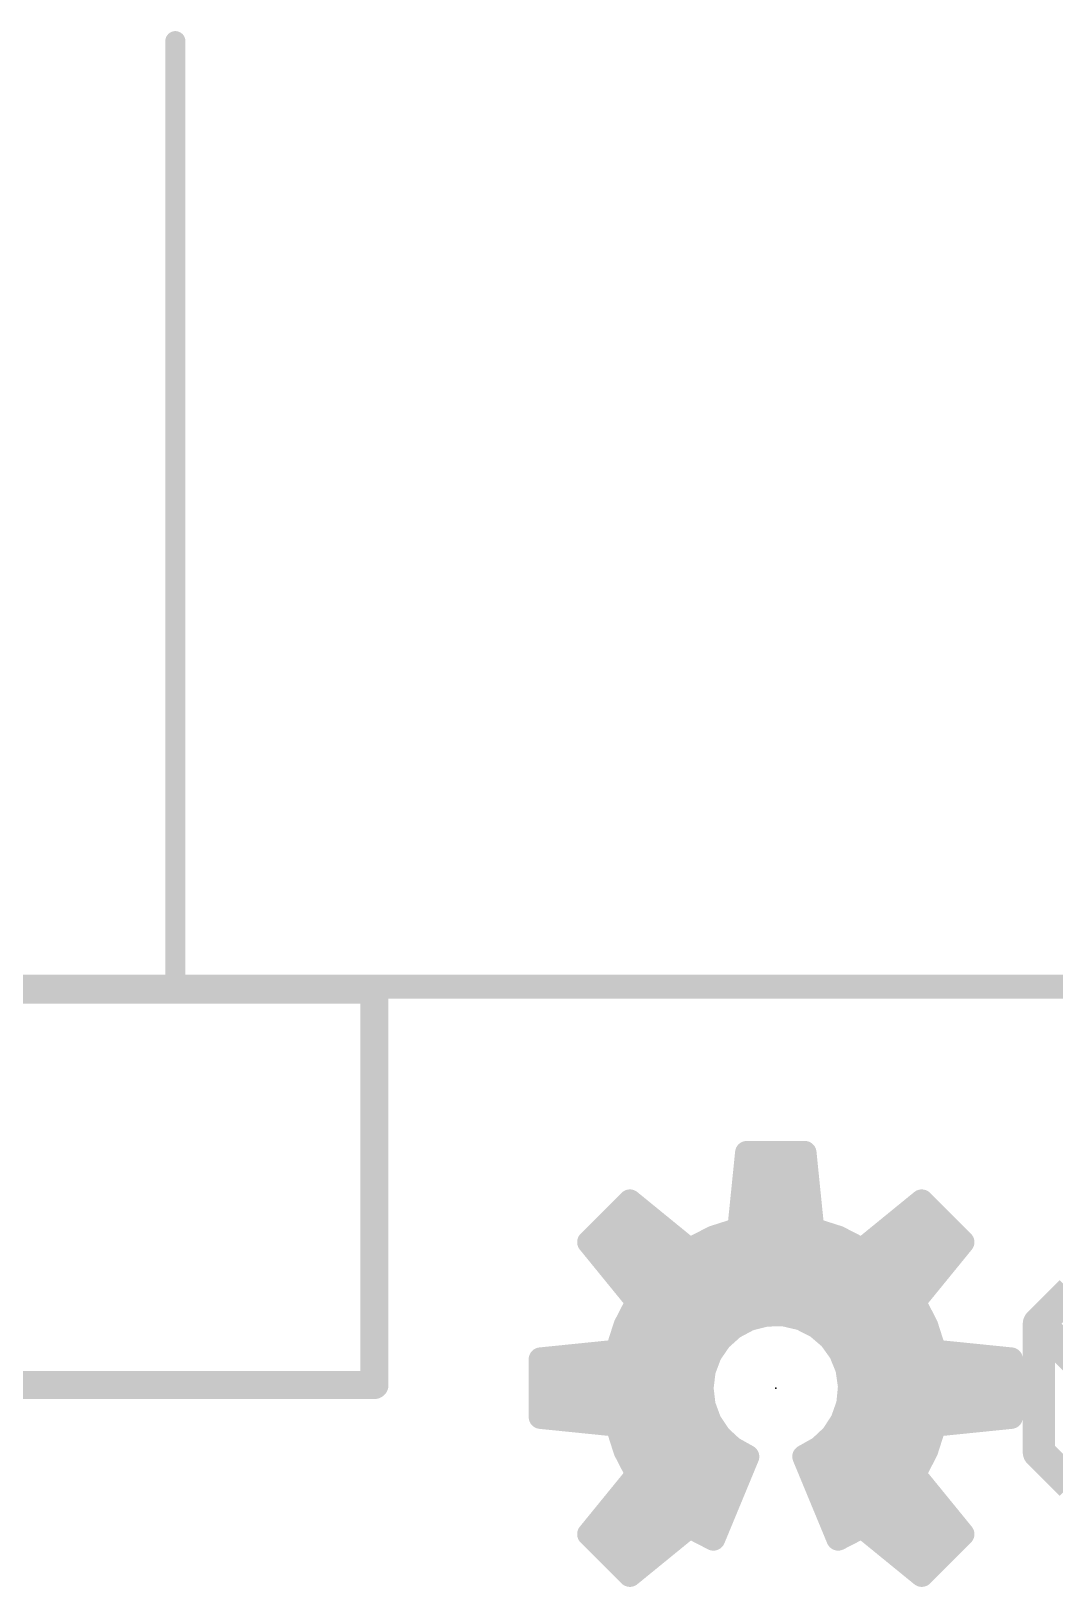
# Model space of a CAD drawing. Extents: x -77 to 25, y 0 to 24.
# Drawn here: x 14.34 to 20.82, y 13.98 to 23.82 of the extents above; entities that cross this region are included whole.
import ezdxf

# ---------------------------------------------------------------- set-up
doc = ezdxf.new("R2010")
doc.units = 0
for name, color, linetype in [('16', 132, 'CONTINUOUS'), ('20', 53, 'CONTINUOUS'), ('21', 53, 'CONTINUOUS'), ('23', 53, 'CONTINUOUS'), ('51', 53, 'CONTINUOUS')]:
    doc.layers.add(name, color=color, linetype=linetype)

msp = doc.modelspace()

# ---------------------------------------------------------------- linework, layer by layer
at = {"layer": '16', "const_width": 0.2032}
for points in [[(20.918, 15.8506), (20.7146, 15.6473)], [(20.7146, 15.6473), (20.7146, 14.8338)], [(21.5281, 14.8338), (20.7146, 15.6473)], [(20.7146, 14.8338), (20.918, 14.6304)]]:
    msp.add_lwpolyline(points, dxfattribs=at)
at = {"layer": '16', "const_width": 0.1016}
for points in [[(20.7654, 15.6473, 1), (20.6638, 15.6473)], [(20.7506, 15.6832, 1), (20.6787, 15.6113)], [(20.6787, 15.6832, 1), (20.7506, 15.6113)], [(20.7506, 14.8697, 1), (20.6787, 14.7979)], [(20.6638, 14.8338, 1), (20.7654, 14.8338)]]:
    msp.add_lwpolyline(points, format="xyb", dxfattribs=at)
at = {"layer": '20', "const_width": 0.1524}
msp.add_lwpolyline([(25.4, 17.78), (0, 17.78)], dxfattribs=at)
at = {"layer": '21', "const_width": 0.15}
for points in [[(18.8672, 16.7288), (18.818, 16.2449)], [(19.2328, 16.7288), (18.8672, 16.7288)], [(19.282, 16.2449), (19.2328, 16.7288)], [(18.8592, 16.65), (19.2408, 16.65)], [(18.8439, 16.5), (19.2561, 16.5)], [(18.1265, 16.422), (17.868, 16.1635)], [(18.5035, 16.1146), (18.1265, 16.422)], [(19.9735, 16.422), (19.5965, 16.1146)], [(20.232, 16.1635), (19.9735, 16.422)], [(18.0545, 16.35), (18.2148, 16.35)], [(18.8287, 16.35), (19.2713, 16.35)], [(19.8852, 16.35), (20.0455, 16.35)], [(17.868, 16.1635), (18.1754, 15.7865)], [(17.9045, 16.2), (18.3988, 16.2)], [(18.6553, 16.1928), (18.5035, 16.1146)], [(18.818, 16.2449), (18.6553, 16.1928)], [(18.6778, 16.2), (19.4222, 16.2)], [(19.4447, 16.1928), (19.282, 16.2449)], [(19.5965, 16.1146), (19.4447, 16.1928)], [(19.7012, 16.2), (20.1955, 16.2)], [(19.9246, 15.7865), (20.232, 16.1635)], [(17.9605, 16.05), (20.1395, 16.05)], [(18.0829, 15.9), (20.0171, 15.9)], [(18.1754, 15.7865), (18.0972, 15.6347)], [(20.0028, 15.6347), (19.9246, 15.7865)], [(18.1566, 15.75), (19.9434, 15.75)], [(18.7811, 15.6239), (18.8801, 15.6768)], [(18.8801, 15.6768), (18.9888, 15.7046)], [(18.9888, 15.7046), (19.101, 15.7058)], [(19.101, 15.7058), (19.2102, 15.6804)], [(19.2102, 15.6804), (19.3103, 15.6296)], [(18.0972, 15.6347), (18.0451, 15.472)], [(18.0861, 15.6), (18.7545, 15.6)], [(18.6976, 15.549), (18.7811, 15.6239)], [(19.3103, 15.6296), (19.3955, 15.5566)], [(19.3449, 15.6), (20.0139, 15.6)], [(20.0549, 15.472), (20.0028, 15.6347)], [(18.6342, 15.4564), (18.6976, 15.549)], [(19.3955, 15.5566), (19.4609, 15.4654)], [(18.0451, 15.472), (17.5612, 15.4228)], [(17.5612, 15.4228), (17.5612, 15.0572)], [(17.8287, 15.45), (18.6318, 15.45)], [(18.5947, 15.3514), (18.6342, 15.4564)], [(19.4609, 15.4654), (19.5027, 15.3613)], [(19.467, 15.45), (20.2713, 15.45)], [(20.5388, 15.4228), (20.0549, 15.472)], [(20.5388, 15.0572), (20.5388, 15.4228)], [(17.5612, 15.3), (18.5884, 15.3)], [(18.5812, 15.24), (18.5947, 15.3514)], [(19.5027, 15.3613), (19.5185, 15.2502)], [(19.5114, 15.3), (20.5388, 15.3)], [(18.5941, 15.1306), (18.5812, 15.24)], [(19.5185, 15.2502), (19.5076, 15.1385)], [(17.5612, 15.15), (18.5918, 15.15)], [(18.6323, 15.0272), (18.5941, 15.1306)], [(19.5076, 15.1385), (19.4703, 15.0327)], [(19.5087, 15.15), (20.5388, 15.15)], [(17.5612, 15.0572), (18.0451, 15.008)], [(18.0451, 15.008), (18.0972, 14.8453)], [(18.0477, 15), (18.6504, 15)], [(18.6935, 14.9355), (18.6323, 15.0272)], [(19.4703, 15.0327), (19.409, 14.9387)], [(19.449, 15), (20.0523, 15)], [(20.0028, 14.8453), (20.0549, 15.008)], [(20.0549, 15.008), (20.5388, 15.0572)], [(18.7744, 14.8607), (18.6935, 14.9355)], [(19.409, 14.9387), (19.3272, 14.862)], [(18.0957, 14.85), (18.7936, 14.85)], [(18.0972, 14.8453), (18.1754, 14.6935)], [(18.6553, 14.2872), (18.8706, 14.8069)], [(18.8706, 14.8069), (18.7744, 14.8607)], [(19.3272, 14.862), (19.2294, 14.8069)], [(19.2294, 14.8069), (19.4447, 14.2872)], [(19.3059, 14.85), (20.0043, 14.85)], [(19.9246, 14.6935), (20.0028, 14.8453)], [(18.1754, 14.6935), (17.868, 14.3165)], [(18.1721, 14.7), (18.8263, 14.7)], [(19.2737, 14.7), (19.9279, 14.7)], [(20.232, 14.3165), (19.9246, 14.6935)], [(18.0584, 14.55), (18.7642, 14.55)], [(19.3358, 14.55), (20.0416, 14.55)], [(17.9361, 14.4), (18.702, 14.4)], [(19.398, 14.4), (20.1639, 14.4)], [(17.868, 14.3165), (18.1265, 14.058)], [(18.1265, 14.058), (18.5035, 14.3654)], [(18.5035, 14.3654), (18.6553, 14.2872)], [(19.4447, 14.2872), (19.5965, 14.3654)], [(19.5965, 14.3654), (19.9735, 14.058)], [(19.9735, 14.058), (20.232, 14.3165)], [(17.9345, 14.25), (18.362, 14.25)], [(19.738, 14.25), (20.1655, 14.25)], [(18.0845, 14.1), (18.178, 14.1)], [(19.922, 14.1), (20.0155, 14.1)]]:
    msp.add_lwpolyline(points, dxfattribs=at)
at = {"layer": '21', "const_width": 0.075}
for points in [[(18.8672, 16.7663, 1), (18.8672, 16.6913)], [(18.9045, 16.725, 1), (18.8299, 16.7326)], [(19.2701, 16.7326, 1), (19.1955, 16.725)], [(19.2328, 16.6913, 1), (19.2328, 16.7663)], [(18.8592, 16.6875, 1), (18.8592, 16.6125)], [(19.2408, 16.6125, 1), (19.2408, 16.6875)], [(18.8439, 16.5375, 1), (18.8439, 16.4625)], [(19.2561, 16.4625, 1), (19.2561, 16.5375)], [(18.1502, 16.4511, 1), (18.1028, 16.3929)], [(18.153, 16.3955, 1), (18.1, 16.4485)], [(20, 16.4485, 1), (19.947, 16.3955)], [(19.9972, 16.3929, 1), (19.9498, 16.4511)], [(18.0545, 16.3875, 1), (18.0545, 16.3125)], [(18.2148, 16.3125, 1), (18.2148, 16.3875)], [(18.8287, 16.3875, 1), (18.8287, 16.3125)], [(19.2713, 16.3125, 1), (19.2713, 16.3875)], [(19.8852, 16.3875, 1), (19.8852, 16.3125)], [(20.0455, 16.3125, 1), (20.0455, 16.3875)], [(17.8971, 16.1872, 1), (17.8389, 16.1398)], [(17.9045, 16.2375, 1), (17.9045, 16.1625)], [(18.3988, 16.1625, 1), (18.3988, 16.2375)], [(18.6439, 16.2285, 1), (18.6668, 16.1571)], [(18.6725, 16.1595, 1), (18.6382, 16.2262)], [(18.6778, 16.2375, 1), (18.6778, 16.1625)], [(18.7807, 16.2487, 1), (18.8553, 16.2411)], [(18.8294, 16.2092, 1), (18.8066, 16.2806)], [(19.2934, 16.2806, 1), (19.2706, 16.2092)], [(19.2447, 16.2411, 1), (19.3193, 16.2487)], [(19.4618, 16.2262, 1), (19.4275, 16.1595)], [(19.4222, 16.1625, 1), (19.4222, 16.2375)], [(19.4332, 16.1571, 1), (19.4561, 16.2285)], [(19.7012, 16.2375, 1), (19.7012, 16.1625)], [(20.1955, 16.1625, 1), (20.1955, 16.2375)], [(20.2611, 16.1398, 1), (20.2029, 16.1872)], [(17.8415, 16.19, 1), (17.8945, 16.137)], [(18.4863, 16.1479, 1), (18.5207, 16.0813)], [(18.4798, 16.0855, 1), (18.5272, 16.1437)], [(19.5728, 16.1437, 1), (19.6202, 16.0855)], [(19.5793, 16.0813, 1), (19.6137, 16.1479)], [(20.2055, 16.137, 1), (20.2585, 16.19)], [(17.9605, 16.0875, 1), (17.9605, 16.0125)], [(20.1395, 16.0125, 1), (20.1395, 16.0875)], [(18.0829, 15.9375, 1), (18.0829, 15.8625)], [(20.0171, 15.8625, 1), (20.0171, 15.9375)], [(18.2087, 15.7693, 1), (18.1421, 15.8037)], [(18.1463, 15.7628, 1), (18.2045, 15.8102)], [(19.9579, 15.8037, 1), (19.8913, 15.7693)], [(19.8955, 15.8102, 1), (19.9537, 15.7628)], [(18.1566, 15.7875, 1), (18.1566, 15.7125)], [(18.8708, 15.7131, 1), (18.8894, 15.6404)], [(18.8978, 15.6437, 1), (18.8624, 15.7098)], [(18.9884, 15.7421, 1), (18.9892, 15.6671)], [(18.9981, 15.6683, 1), (18.9795, 15.7409)], [(19.1095, 15.7424, 1), (19.0925, 15.6693)], [(19.1014, 15.6683, 1), (19.1006, 15.7433)], [(19.2272, 15.7138, 1), (19.1933, 15.6469)], [(19.2017, 15.6438, 1), (19.2188, 15.7169)], [(19.9434, 15.7125, 1), (19.9434, 15.7875)], [(18.0861, 15.6375, 1), (18.0861, 15.5625)], [(18.0638, 15.6518, 1), (18.1305, 15.6175)], [(18.1329, 15.6232, 1), (18.0615, 15.6461)], [(18.7634, 15.657, 1), (18.7988, 15.5908)], [(18.7545, 15.5625, 1), (18.7545, 15.6375)], [(18.8061, 15.596, 1), (18.7561, 15.6518)], [(19.3347, 15.6581, 1), (19.2859, 15.6012)], [(19.2934, 15.5962, 1), (19.3273, 15.6631)], [(19.3449, 15.6375, 1), (19.3449, 15.5625)], [(20.0385, 15.6461, 1), (19.9671, 15.6232)], [(19.9695, 15.6175, 1), (20.0362, 15.6518)], [(20.0139, 15.5625, 1), (20.0139, 15.6375)], [(18.6725, 15.5769, 1), (18.7226, 15.5211)], [(18.7285, 15.5278, 1), (18.6666, 15.5702)], [(19.426, 15.5784, 1), (19.365, 15.5347)], [(19.3711, 15.5281, 1), (19.4199, 15.585)], [(17.5987, 15.4228, 1), (17.5237, 15.4228)], [(17.5574, 15.4601, 1), (17.565, 15.3855)], [(17.8287, 15.4875, 1), (17.8287, 15.4125)], [(18.0094, 15.4834, 1), (18.0808, 15.4606)], [(18.0489, 15.4347, 1), (18.0413, 15.5093)], [(18.6032, 15.4776, 1), (18.6651, 15.4352)], [(18.6693, 15.4432, 1), (18.5991, 15.4696)], [(18.6318, 15.4125, 1), (18.6318, 15.4875)], [(19.4956, 15.4794, 1), (19.4261, 15.4514)], [(19.467, 15.4875, 1), (19.467, 15.4125)], [(19.4304, 15.4435, 1), (19.4913, 15.4872)], [(20.0587, 15.5093, 1), (20.0511, 15.4347)], [(20.0192, 15.4606, 1), (20.0906, 15.4834)], [(20.2713, 15.4125, 1), (20.2713, 15.4875)], [(20.5763, 15.4228, 1), (20.5013, 15.4228)], [(20.535, 15.3855, 1), (20.5426, 15.4601)], [(17.5612, 15.3375, 1), (17.5612, 15.2625)], [(18.5596, 15.3646, 1), (18.6297, 15.3382)], [(18.6319, 15.3469, 1), (18.5574, 15.3559)], [(18.5884, 15.2625, 1), (18.5884, 15.3375)], [(19.5398, 15.3666, 1), (19.4655, 15.356)], [(19.4679, 15.3473, 1), (19.5375, 15.3752)], [(19.5114, 15.3375, 1), (19.5114, 15.2625)], [(20.5388, 15.2625, 1), (20.5388, 15.3375)], [(18.6184, 15.2444, 1), (18.544, 15.2356)], [(18.544, 15.2445, 1), (18.6184, 15.2355)], [(19.5559, 15.2465, 1), (19.4812, 15.2538)], [(19.4814, 15.2449, 1), (19.5557, 15.2555)], [(17.5612, 15.1875, 1), (17.5612, 15.1125)], [(18.6293, 15.1435, 1), (18.559, 15.1176)], [(18.5569, 15.1262, 1), (18.6314, 15.135)], [(18.5918, 15.1125, 1), (18.5918, 15.1875)], [(19.4702, 15.1422, 1), (19.5449, 15.1348)], [(19.5087, 15.1875, 1), (19.5087, 15.1125)], [(19.5429, 15.1261, 1), (19.4722, 15.151)], [(20.5388, 15.1125, 1), (20.5388, 15.1875)], [(17.565, 15.0945, 1), (17.5574, 15.0199)], [(17.5237, 15.0572, 1), (17.5987, 15.0572)], [(18.0808, 15.0194, 1), (18.0094, 14.9966)], [(18.0477, 15.0375, 1), (18.0477, 14.9625)], [(18.0413, 14.9707, 1), (18.0489, 15.0453)], [(18.6635, 15.048, 1), (18.6011, 15.0063)], [(18.5971, 15.0142, 1), (18.6675, 15.0401)], [(18.6504, 14.9625, 1), (18.6504, 15.0375)], [(19.449, 15.0375, 1), (19.449, 14.9625)], [(19.435, 15.0451, 1), (19.5057, 15.0202)], [(19.5018, 15.0122, 1), (19.4389, 15.0531)], [(20.0511, 15.0453, 1), (20.0587, 14.9707)], [(20.0906, 14.9966, 1), (20.0192, 15.0194)], [(20.0523, 14.9625, 1), (20.0523, 15.0375)], [(20.5013, 15.0572, 1), (20.5763, 15.0572)], [(20.5426, 15.0199, 1), (20.535, 15.0945)], [(18.719, 14.9631, 1), (18.6681, 14.908)], [(18.6623, 14.9147, 1), (18.7247, 14.9564)], [(19.3776, 14.9592, 1), (19.4405, 14.9182)], [(19.4347, 14.9113, 1), (19.3834, 14.966)], [(18.0957, 14.8875, 1), (18.0957, 14.8125)], [(18.1305, 14.8625, 1), (18.0638, 14.8282)], [(18.0615, 14.8339, 1), (18.1329, 14.8568)], [(18.7928, 14.8935, 1), (18.7561, 14.828)], [(18.749, 14.8332, 1), (18.7999, 14.8883)], [(18.7936, 14.8125, 1), (18.7936, 14.8875)], [(18.9052, 14.7925, 1), (18.836, 14.8213)], [(18.8523, 14.7742, 1), (18.8889, 14.8396)], [(19.264, 14.8213, 1), (19.1948, 14.7925)], [(19.211, 14.8396, 1), (19.2478, 14.7742)], [(19.3059, 14.8875, 1), (19.3059, 14.8125)], [(19.3015, 14.8893, 1), (19.3528, 14.8346)], [(19.3456, 14.8293, 1), (19.3088, 14.8946)], [(19.9671, 14.8568, 1), (20.0385, 14.8339)], [(20.0362, 14.8282, 1), (19.9695, 14.8625)], [(20.0043, 14.8125, 1), (20.0043, 14.8875)], [(18.1721, 14.7375, 1), (18.1721, 14.6625)], [(18.2045, 14.6698, 1), (18.1463, 14.7172)], [(18.8263, 14.6625, 1), (18.8263, 14.7375)], [(19.2737, 14.7375, 1), (19.2737, 14.6625)], [(19.9537, 14.7172, 1), (19.8955, 14.6698)], [(19.9279, 14.6625, 1), (19.9279, 14.7375)], [(18.1421, 14.6763, 1), (18.2087, 14.7107)], [(19.8913, 14.7107, 1), (19.9579, 14.6763)], [(18.0584, 14.5875, 1), (18.0584, 14.5125)], [(18.7642, 14.5125, 1), (18.7642, 14.5875)], [(19.3358, 14.5875, 1), (19.3358, 14.5125)], [(20.0416, 14.5125, 1), (20.0416, 14.5875)], [(17.9361, 14.4375, 1), (17.9361, 14.3625)], [(18.702, 14.3625, 1), (18.702, 14.4375)], [(19.398, 14.4375, 1), (19.398, 14.3625)], [(20.1639, 14.3625, 1), (20.1639, 14.4375)], [(17.8945, 14.343, 1), (17.8415, 14.29)], [(17.8389, 14.3402, 1), (17.8971, 14.2928)], [(18.5207, 14.3987, 1), (18.4863, 14.3321)], [(18.5272, 14.3363, 1), (18.4798, 14.3945)], [(19.6202, 14.3945, 1), (19.5728, 14.3363)], [(19.6137, 14.3321, 1), (19.5793, 14.3987)], [(20.2029, 14.2928, 1), (20.2611, 14.3402)], [(20.2585, 14.29, 1), (20.2055, 14.343)], [(17.9345, 14.2875, 1), (17.9345, 14.2125)], [(18.362, 14.2125, 1), (18.362, 14.2875)], [(18.6207, 14.3016, 1), (18.6899, 14.2728)], [(18.6381, 14.2539, 1), (18.6725, 14.3205)], [(19.4275, 14.3205, 1), (19.4619, 14.2539)], [(19.4101, 14.2728, 1), (19.4793, 14.3016)], [(19.738, 14.2875, 1), (19.738, 14.2125)], [(20.1655, 14.2125, 1), (20.1655, 14.2875)], [(18.0845, 14.1375, 1), (18.0845, 14.0625)], [(18.178, 14.0625, 1), (18.178, 14.1375)], [(19.922, 14.1375, 1), (19.922, 14.0625)], [(20.0155, 14.0625, 1), (20.0155, 14.1375)], [(18.1028, 14.0871, 1), (18.1502, 14.0289)], [(18.1, 14.0315, 1), (18.153, 14.0845)], [(19.947, 14.0845, 1), (20, 14.0315)], [(19.9498, 14.0289, 1), (19.9972, 14.0871)]]:
    msp.add_lwpolyline(points, format="xyb", dxfattribs=at)
at = {"layer": '23'}
msp.add_point((19.05, 15.24), dxfattribs=at)
at = {"layer": '51'}
for points, const_width in [([(15.2818, 23.76, 1), (15.2182, 23.76)], 0.0635), ([(15.25, 17.8045, 1), (15.25, 17.7156)], 0.0889), ([(15.25, 17.7156, 1), (15.25, 17.8045)], 0.0889), ([(16.5545, 17.76, 1), (16.4656, 17.76)], 0.0889), ([(16.51, 17.7156, 1), (16.51, 17.8045)], 0.0889), ([(15.2182, 17.76, 1), (15.2818, 17.76)], 0.0635), ([(16.4656, 15.26, 1), (16.5545, 15.26)], 0.0889), ([(16.51, 15.2156, 1), (16.51, 15.3045)], 0.0889)]:
    msp.add_lwpolyline(points, format="xyb", dxfattribs=dict(at, const_width=const_width))
for points, const_width in [([(15.25, 17.76), (15.25, 23.76)], 0.127), ([(12.71, 17.76), (15.25, 17.76)], 0.1778), ([(15.25, 17.76), (16.51, 17.76)], 0.1778), ([(16.51, 15.26), (16.51, 17.76)], 0.1778), ([(8.89, 15.26), (16.51, 15.26)], 0.1778)]:
    msp.add_lwpolyline(points, dxfattribs=dict(at, const_width=const_width))

doc.saveas('drawing.dxf')
